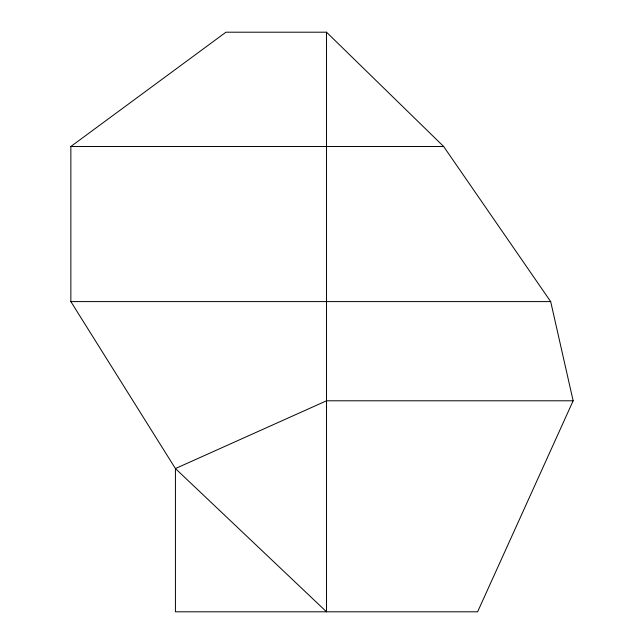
<?xml version="1.0" encoding="UTF-8"?>
<svg xmlns="http://www.w3.org/2000/svg" width="644" height="644" viewBox="0 0 644 644"><rect width="100%" height="100%" fill="white"/><g stroke="black" fill="none" stroke-linecap="round" stroke-linejoin="round"><path stroke-width="0.97" d="M573.144 400.793L477.615 611.8L175.426 611.8L175.426 468.566L70.856 301.593L70.856 146.494L225.955 32.2L326.524 32.2L443.652 146.494L550.684 301.593L573.144 400.793L326.524 400.793L175.426 468.566L326.524 611.8L326.524 32.2M70.856 146.494L443.652 146.494M70.856 301.593L550.684 301.593"/></g></svg>
